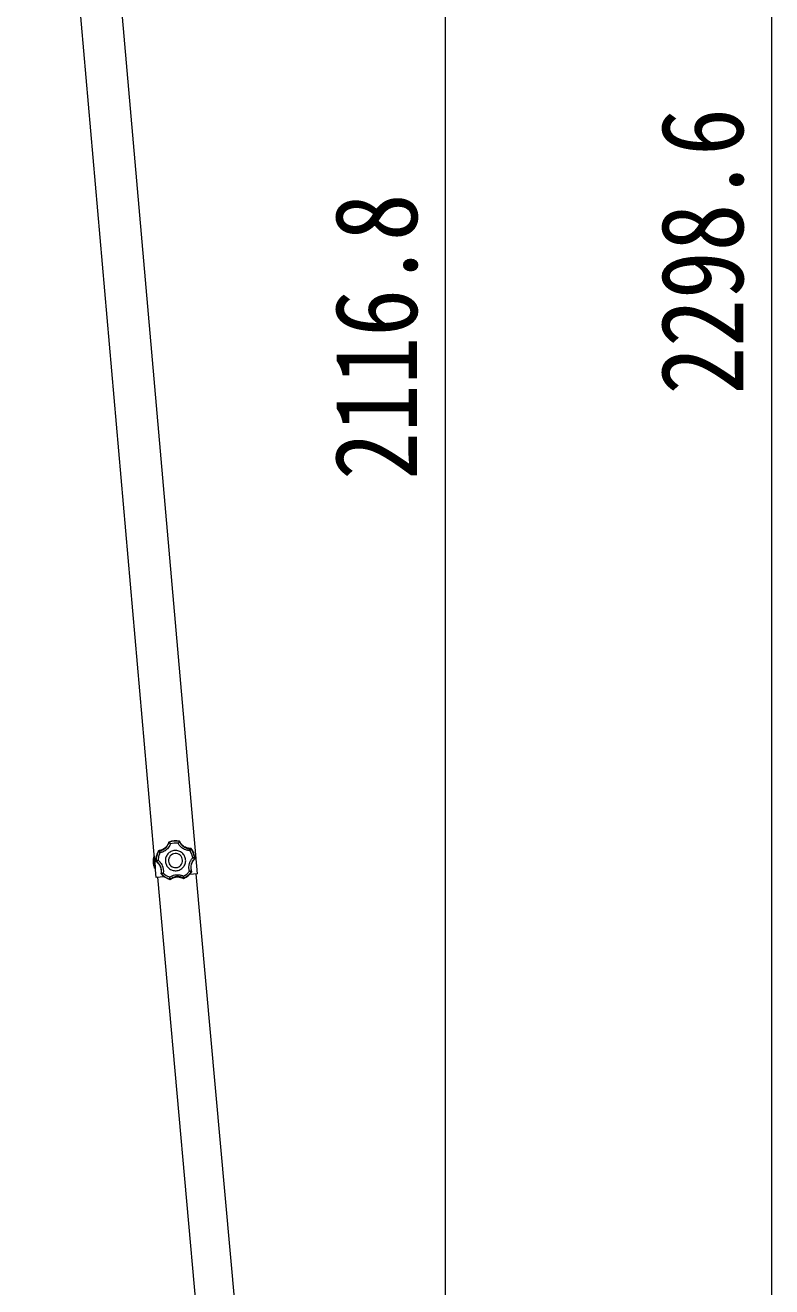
# Model space of a CAD drawing. Units: millimetres at full size. Extents: x -5590 to 5652, y -3902 to 3858.
# Drawn here: x -1335 to -541, y -770 to 573 of the extents above; entities that cross this region are included whole.
import ezdxf
from ezdxf.enums import TextEntityAlignment as Align

# ---------------------------------------------------------------- set-up
doc = ezdxf.new("R2010")
doc.units = ezdxf.units.MM
doc.header["$LTSCALE"] = 20
doc.layers.add('0-A_寸法', color=6, linetype='Continuous', lineweight=9)
doc.layers.add('1-4_DIM2', color=4, linetype='Continuous', lineweight=9)
doc.styles.add('ＭＳ ゴシック', font='')
doc.styles.get('ＭＳ ゴシック').set_extended_font_data('MS Gothic')

msp = doc.modelspace()

# ---------------------------------------------------------------- linework, layer by layer
at = {"layer": '0-A_寸法'}
for p, q in [((-540.61, -819.47), (-540.61, 1479.08)), ((-887.72, -819.47), (-887.72, 1297.32))]:
    msp.add_line(p, q, dxfattribs=at)
at = {"layer": '1-4_DIM2'}
for p, q in [((-1195.77, -334.37), (-1335.22, 1259.54)), ((-1193.17, -305.97), (-1193.55, -306.23)), ((-1193.17, -305.97), (-1193.55, -306.23)), ((-1193.29, -306.51), (-1193.55, -306.23)), ((-1192.9, -306.25), (-1193.29, -306.51)), ((-1192.9, -306.26), (-1193.29, -306.51)), ((-1193.17, -305.97), (-1192.9, -306.25)), ((-1182.2, -296.7), (-1182.52, -297.03)), ((-1182.2, -296.7), (-1182.52, -297.03)), ((-1182.29, -297.34), (-1182.52, -297.03)), ((-1181.97, -297.01), (-1182.29, -297.35)), ((-1181.97, -297.01), (-1182.29, -297.34)), ((-1182.2, -296.7), (-1181.97, -297.01)), ((-1171.3, -296.27), (-1171.12, -295.93)), ((-1170.94, -296.55), (-1171.3, -296.27)), ((-1170.94, -296.55), (-1171.3, -296.27)), ((-1170.76, -296.21), (-1171.12, -295.93)), ((-1170.76, -296.21), (-1171.12, -295.93)), ((-1170.76, -296.21), (-1170.94, -296.55)), ((-1159.19, -303.9), (-1158.96, -303.58)), ((-1158.77, -304.1), (-1159.19, -303.9)), ((-1158.77, -304.1), (-1159.19, -303.9)), ((-1158.55, -303.78), (-1158.96, -303.58)), ((-1158.55, -303.78), (-1158.96, -303.58)), ((-1158.55, -303.78), (-1158.77, -304.1)), ((-1198.46, -311.62), (-1197.75, -311.57)), ((-1198.46, -311.62), (-1198, -318.11)), ((-1197.55, -324.59), (-1198, -318.11)), ((-1197.75, -311.57), (-1196.84, -324.54)), ((-1196.24, -317.01), (-1195.87, -316.88)), ((-1196.24, -317.01), (-1196.02, -317.41)), ((-1196.24, -317.01), (-1196.02, -317.41)), ((-1195.66, -317.29), (-1196.02, -317.41)), ((-1195.87, -316.88), (-1195.65, -317.29)), ((-1195.87, -316.88), (-1195.66, -317.29)), ((-1154.93, -314.44), (-1154.77, -314.01)), ((-1154.93, -314.44), (-1154.77, -314.01)), ((-1154.55, -314.51), (-1154.93, -314.44)), ((-1154.77, -314.01), (-1154.39, -314.08)), ((-1154.55, -314.51), (-1154.39, -314.08)), ((-1154.55, -314.51), (-1154.39, -314.08)), ((-1197.55, -324.59), (-1196.84, -324.54)), ((-1187.4, -333.64), (-1195.77, -334.37)), ((-1152.76, -794.18), (-1194.22, -334.23)), ((-1190.81, -330.31), (-1190.46, -330.14)), ((-1190.81, -330.31), (-1190.69, -330.75)), ((-1190.81, -330.31), (-1190.69, -330.75)), ((-1190.34, -330.58), (-1190.69, -330.75)), ((-1190.46, -330.14), (-1190.34, -330.58)), ((-1190.46, -330.14), (-1190.34, -330.58)), ((-1166.99, -335.2), (-1166.53, -335.22)), ((-1166.94, -335.58), (-1166.99, -335.2)), ((-1166.99, -335.2), (-1166.53, -335.22)), ((-1166.94, -335.58), (-1166.48, -335.6)), ((-1166.94, -335.58), (-1166.48, -335.6)), ((-1166.53, -335.22), (-1166.48, -335.6)), ((-1151.94, -330.54), (-1160.3, -331.27)), ((-1158.34, -328.34), (-1158.28, -327.89)), ((-1158.34, -328.34), (-1158.28, -327.89)), ((-1157.97, -328.46), (-1158.34, -328.34)), ((-1158.28, -327.89), (-1157.91, -328.01)), ((-1157.97, -328.46), (-1157.91, -328.01)), ((-1157.97, -328.46), (-1157.91, -328.01)), ((-1111.95, -790.29), (-1153.38, -330.65)), ((-1181.27, -336.25), (-1180.82, -336.16)), ((-1181.27, -336.25), (-1180.82, -336.17)), ((-1181.27, -336.64), (-1181.27, -336.25)), ((-1181.27, -336.64), (-1180.82, -336.55)), ((-1181.27, -336.64), (-1180.82, -336.55)), ((-1180.82, -336.17), (-1180.82, -336.55))]:
    msp.add_line(p, q, dxfattribs=at)
for points in [[(-1151.94, -330.54), (-1291.38, 1263.37), (-1335.22, 1259.54)], [(-1171.12, -295.93), (-1173.91, -295.56), (-1176.71, -295.57), (-1179.49, -295.95), (-1182.2, -296.7)], [(-1171.12, -295.93), (-1173.91, -295.56), (-1176.71, -295.57), (-1179.49, -295.95), (-1182.2, -296.7)], [(-1193.55, -306.23), (-1194.77, -308.77), (-1195.62, -311.44), (-1196.12, -314.2), (-1196.24, -317.01)], [(-1193.55, -306.23), (-1194.76, -308.77), (-1195.62, -311.44), (-1196.12, -314.2), (-1196.24, -317.01)], [(-1193.29, -306.51), (-1194.44, -308.96), (-1195.26, -311.53), (-1195.74, -314.18), (-1195.87, -316.88)], [(-1193.29, -306.51), (-1193.28, -306.52), (-1193.26, -306.54), (-1193.24, -306.57), (-1193.21, -306.6), (-1193.17, -306.65), (-1193.13, -306.7), (-1193.08, -306.76), (-1193.03, -306.82), (-1192.97, -306.89), (-1192.9, -306.97), (-1192.82, -307.07), (-1192.67, -307.25), (-1192.5, -307.44), (-1192.36, -307.6), (-1192.27, -307.7), (-1192.17, -307.81), (-1192.08, -307.92), (-1191.98, -308.03), (-1191.88, -308.13), (-1193.32, -312.01), (-1193.87, -316.11)], [(-1182.52, -297.03), (-1182.72, -297.67), (-1182.96, -298.3), (-1183.2, -298.84), (-1183.34, -299.14), (-1183.5, -299.44), (-1183.66, -299.73), (-1183.83, -300.02), (-1184.01, -300.31), (-1184.64, -301.19), (-1185.51, -302.2), (-1186.49, -303.12), (-1187.56, -303.92), (-1188.7, -304.6), (-1189.68, -305.07), (-1189.99, -305.19), (-1190.31, -305.31), (-1190.63, -305.42), (-1190.95, -305.52), (-1191.27, -305.62), (-1191.84, -305.76), (-1192.5, -305.88), (-1193.17, -305.97)], [(-1192.9, -306.25), (-1192.25, -306.16), (-1191.59, -306.04), (-1191.02, -305.9), (-1190.7, -305.8), (-1190.38, -305.7), (-1190.07, -305.6), (-1189.76, -305.48), (-1189.46, -305.36), (-1188.96, -305.13), (-1188.37, -304.84), (-1187.8, -304.51), (-1187.49, -304.32), (-1187.22, -304.14), (-1186.95, -303.95), (-1186.68, -303.75), (-1186.42, -303.54), (-1185.92, -303.11), (-1184.99, -302.18), (-1184.16, -301.16), (-1183.63, -300.36), (-1183.3, -299.79), (-1183, -299.2), (-1182.73, -298.59), (-1182.49, -297.98), (-1182.29, -297.34)], [(-1192.9, -306.26), (-1192.9, -306.27), (-1192.89, -306.29), (-1192.87, -306.32), (-1192.85, -306.36), (-1192.82, -306.41), (-1192.79, -306.47), (-1192.76, -306.54), (-1192.72, -306.61), (-1192.68, -306.7), (-1192.63, -306.79), (-1192.57, -306.89), (-1192.46, -307.1), (-1192.34, -307.33), (-1192.24, -307.51), (-1192.17, -307.63), (-1192.1, -307.76), (-1192.03, -307.88), (-1191.95, -308.01), (-1191.88, -308.13)], [(-1182.29, -297.35), (-1182.25, -297.37), (-1182.17, -297.43), (-1182.06, -297.51), (-1181.91, -297.63), (-1181.74, -297.76), (-1181.54, -297.92), (-1181.33, -298.09), (-1181.1, -298.28), (-1180.86, -298.48), (-1180.61, -298.68), (-1180.86, -299.33), (-1181.14, -299.97), (-1181.42, -300.52), (-1181.58, -300.83), (-1181.75, -301.13), (-1181.93, -301.43), (-1182.12, -301.73), (-1182.31, -302.02), (-1182.93, -302.85), (-1183.84, -303.89), (-1184.85, -304.84), (-1185.21, -305.13), (-1185.48, -305.35), (-1185.76, -305.56), (-1186.04, -305.76), (-1186.33, -305.95), (-1186.72, -306.2), (-1187.31, -306.54), (-1187.92, -306.86), (-1188.55, -307.15), (-1189.19, -307.41), (-1189.85, -307.64), (-1190.51, -307.83), (-1191.19, -308), (-1191.88, -308.13)], [(-1164.48, -315.76), (-1164.61, -314.67), (-1164.85, -313.61), (-1165.18, -312.6), (-1165.62, -311.63), (-1166.14, -310.72), (-1166.74, -309.87), (-1167.41, -309.09), (-1168.16, -308.37), (-1168.98, -307.73), (-1169.85, -307.17), (-1170.77, -306.69), (-1171.75, -306.3), (-1172.76, -306.01), (-1173.81, -305.81), (-1174.89, -305.73), (-1176, -305.75), (-1177.1, -305.88), (-1178.15, -306.12), (-1179.17, -306.46), (-1180.13, -306.89), (-1181.04, -307.41), (-1181.89, -308.01), (-1182.68, -308.69), (-1183.39, -309.43), (-1184.04, -310.25), (-1184.6, -311.12), (-1185.08, -312.05), (-1185.46, -313.02), (-1185.76, -314.03), (-1185.95, -315.08), (-1186.04, -316.16), (-1186.02, -317.27), (-1185.88, -318.37), (-1185.65, -319.43), (-1185.31, -320.44), (-1184.88, -321.4), (-1184.36, -322.31), (-1183.76, -323.16), (-1183.08, -323.95)], [(-1171.3, -296.27), (-1173.99, -295.93), (-1176.69, -295.94), (-1179.36, -296.3), (-1181.97, -297.01)], [(-1181.97, -297.01), (-1181.94, -297.05), (-1181.88, -297.12), (-1181.78, -297.23), (-1181.66, -297.37), (-1181.52, -297.54), (-1181.36, -297.74), (-1181.19, -297.95), (-1181, -298.19), (-1180.81, -298.43), (-1180.61, -298.68)], [(-1172.41, -298.11), (-1176.55, -297.94), (-1180.61, -298.68)], [(-1171.3, -296.27), (-1171.33, -296.3), (-1171.38, -296.39), (-1171.46, -296.51), (-1171.55, -296.66), (-1171.67, -296.85), (-1171.8, -297.07), (-1171.95, -297.31), (-1172.1, -297.56), (-1172.25, -297.83), (-1172.41, -298.11)], [(-1170.94, -296.55), (-1170.97, -296.58), (-1171.04, -296.65), (-1171.14, -296.75), (-1171.27, -296.88), (-1171.43, -297.04), (-1171.6, -297.22), (-1171.79, -297.42), (-1171.99, -297.64), (-1172.2, -297.87), (-1172.41, -298.11)], [(-1159.19, -303.9), (-1159.2, -303.94), (-1159.23, -304.03), (-1159.28, -304.16), (-1159.34, -304.34), (-1159.42, -304.55), (-1159.5, -304.78), (-1159.6, -305.04), (-1159.71, -305.32), (-1159.82, -305.61), (-1159.94, -305.9), (-1160.65, -305.86), (-1161.35, -305.79), (-1162.04, -305.69), (-1162.73, -305.55), (-1163.41, -305.38), (-1164.41, -305.06), (-1165.7, -304.53), (-1166.93, -303.88), (-1167.45, -303.56), (-1167.74, -303.36), (-1168.03, -303.16), (-1168.31, -302.95), (-1168.59, -302.74), (-1168.93, -302.46), (-1169.45, -302), (-1169.95, -301.51), (-1170.42, -301), (-1170.87, -300.46), (-1171.3, -299.9), (-1171.7, -299.32), (-1172.07, -298.72), (-1172.41, -298.11)], [(-1170.94, -296.55), (-1170.65, -297.15), (-1170.33, -297.73), (-1169.98, -298.29), (-1169.6, -298.84), (-1169.19, -299.36), (-1168.76, -299.86), (-1168.3, -300.33), (-1167.82, -300.77), (-1167.48, -301.06), (-1167.22, -301.26), (-1166.96, -301.46), (-1166.69, -301.66), (-1166.42, -301.84), (-1166.04, -302.08), (-1164.88, -302.7), (-1163.67, -303.2), (-1162.73, -303.49), (-1162.4, -303.57), (-1162.08, -303.64), (-1161.75, -303.7), (-1161.43, -303.76), (-1161.1, -303.8), (-1160.51, -303.86), (-1159.85, -303.9), (-1159.19, -303.9)], [(-1158.96, -303.58), (-1159.64, -303.58), (-1160.31, -303.55), (-1160.89, -303.49), (-1161.22, -303.45), (-1161.55, -303.39), (-1161.88, -303.33), (-1162.21, -303.25), (-1162.54, -303.17), (-1163.58, -302.85), (-1164.8, -302.33), (-1165.97, -301.69), (-1167.07, -300.92), (-1168.07, -300.04), (-1168.82, -299.25), (-1169.04, -298.99), (-1169.25, -298.73), (-1169.45, -298.46), (-1169.64, -298.19), (-1169.83, -297.91), (-1170.14, -297.41), (-1170.47, -296.82), (-1170.76, -296.21)], [(-1158.77, -304.1), (-1158.8, -304.13), (-1158.85, -304.22), (-1158.92, -304.34), (-1159.02, -304.5), (-1159.14, -304.69), (-1159.28, -304.9), (-1159.43, -305.13), (-1159.59, -305.38), (-1159.76, -305.64), (-1159.94, -305.9)], [(-1156.86, -313.52), (-1157.98, -309.54), (-1159.94, -305.9)], [(-1154.77, -314.01), (-1155.27, -311.35), (-1156.12, -308.79), (-1157.29, -306.36), (-1158.77, -304.1)], [(-1154.39, -314.08), (-1154.9, -311.31), (-1155.77, -308.65), (-1157, -306.13), (-1158.55, -303.78)], [(-1154.39, -314.08), (-1154.9, -311.31), (-1155.78, -308.65), (-1157, -306.13), (-1158.55, -303.78)], [(-1196.02, -317.41), (-1195.48, -317.8), (-1194.95, -318.23), (-1194.52, -318.62), (-1194.28, -318.85), (-1194.04, -319.09), (-1193.81, -319.33), (-1193.59, -319.59), (-1193.37, -319.84), (-1192.72, -320.71), (-1192.03, -321.85), (-1191.46, -323.07), (-1191.03, -324.33), (-1190.73, -325.63), (-1190.6, -326.71), (-1190.57, -327.04), (-1190.56, -327.38), (-1190.55, -327.72), (-1190.55, -328.05), (-1190.57, -328.39), (-1190.61, -328.98), (-1190.69, -329.64), (-1190.81, -330.31)], [(-1195.87, -316.88), (-1195.83, -316.87), (-1195.74, -316.83), (-1195.61, -316.77), (-1195.44, -316.7), (-1195.23, -316.62), (-1195, -316.53), (-1194.74, -316.43), (-1194.46, -316.33), (-1194.17, -316.22), (-1193.87, -316.11)], [(-1190.46, -330.14), (-1190.35, -329.49), (-1190.27, -328.83), (-1190.22, -328.24), (-1190.21, -327.9), (-1190.21, -327.57), (-1190.21, -327.24), (-1190.23, -326.91), (-1190.25, -326.58), (-1190.31, -326.04), (-1190.41, -325.39), (-1190.54, -324.75), (-1190.63, -324.4), (-1190.72, -324.08), (-1190.82, -323.76), (-1190.92, -323.45), (-1191.04, -323.13), (-1191.29, -322.52), (-1191.89, -321.35), (-1192.61, -320.25), (-1193.2, -319.49), (-1193.65, -319), (-1194.11, -318.53), (-1194.6, -318.09), (-1195.12, -317.68), (-1195.66, -317.29)], [(-1195.65, -317.29), (-1195.62, -317.26), (-1195.54, -317.21), (-1195.42, -317.13), (-1195.27, -317.02), (-1195.09, -316.9), (-1194.88, -316.76), (-1194.65, -316.61), (-1194.4, -316.44), (-1194.14, -316.28), (-1193.87, -316.11), (-1193.33, -316.55), (-1192.81, -317.01), (-1192.37, -317.44), (-1192.12, -317.7), (-1191.89, -317.95), (-1191.66, -318.22), (-1191.44, -318.48), (-1191.22, -318.76), (-1190.62, -319.6), (-1189.91, -320.79), (-1189.32, -322.04), (-1189.15, -322.47), (-1189.03, -322.8), (-1188.92, -323.13), (-1188.81, -323.46), (-1188.72, -323.79), (-1188.6, -324.24), (-1188.46, -324.91), (-1188.35, -325.59), (-1188.27, -326.27), (-1188.22, -326.96), (-1188.2, -327.66), (-1188.22, -328.36), (-1188.27, -329.05), (-1188.36, -329.75)], [(-1183.08, -323.95), (-1182.33, -324.66), (-1181.52, -325.31), (-1180.64, -325.87), (-1179.72, -326.35), (-1178.74, -326.73), (-1177.73, -327.03), (-1176.68, -327.22), (-1175.6, -327.31), (-1174.49, -327.29), (-1173.4, -327.15), (-1172.34, -326.92), (-1171.32, -326.58), (-1170.36, -326.15), (-1169.45, -325.63), (-1168.6, -325.03), (-1167.81, -324.35), (-1167.1, -323.6), (-1166.46, -322.79), (-1165.89, -321.91), (-1165.42, -320.99), (-1165.03, -320.02), (-1164.74, -319), (-1164.54, -317.95), (-1164.46, -316.87), (-1164.48, -315.76)], [(-1158.28, -327.89), (-1158.33, -327.89), (-1158.42, -327.89), (-1158.56, -327.88), (-1158.75, -327.88), (-1158.97, -327.87), (-1159.22, -327.86), (-1159.5, -327.85), (-1159.79, -327.83), (-1160.1, -327.81), (-1160.42, -327.79), (-1160.6, -327.11), (-1160.75, -326.42), (-1160.87, -325.73), (-1160.95, -325.03), (-1161, -324.33), (-1161, -323.28), (-1160.9, -321.89), (-1160.66, -320.52), (-1160.51, -319.93), (-1160.42, -319.59), (-1160.31, -319.25), (-1160.2, -318.92), (-1160.08, -318.59), (-1159.92, -318.18), (-1159.65, -317.54), (-1159.34, -316.92), (-1159, -316.31), (-1158.63, -315.72), (-1158.23, -315.14), (-1157.8, -314.58), (-1157.34, -314.04), (-1156.86, -313.52)], [(-1154.93, -314.44), (-1155.41, -314.9), (-1155.86, -315.39), (-1156.29, -315.89), (-1156.69, -316.42), (-1157.06, -316.98), (-1157.39, -317.54), (-1157.7, -318.12), (-1157.98, -318.72), (-1158.15, -319.12), (-1158.26, -319.43), (-1158.37, -319.75), (-1158.47, -320.06), (-1158.56, -320.38), (-1158.67, -320.81), (-1158.91, -322.1), (-1159, -323.41), (-1158.99, -324.4), (-1158.96, -324.73), (-1158.93, -325.06), (-1158.89, -325.39), (-1158.84, -325.72), (-1158.78, -326.04), (-1158.66, -326.62), (-1158.49, -327.26), (-1158.28, -327.89)], [(-1157.91, -328.01), (-1158.12, -327.37), (-1158.3, -326.72), (-1158.42, -326.15), (-1158.48, -325.82), (-1158.53, -325.48), (-1158.57, -325.15), (-1158.6, -324.81), (-1158.63, -324.48), (-1158.64, -323.39), (-1158.53, -322.07), (-1158.28, -320.75), (-1157.88, -319.47), (-1157.36, -318.25), (-1156.84, -317.29), (-1156.66, -317.01), (-1156.47, -316.73), (-1156.28, -316.45), (-1156.08, -316.18), (-1155.87, -315.92), (-1155.49, -315.47), (-1155.03, -314.98), (-1154.55, -314.51)], [(-1154.77, -314.01), (-1154.81, -314), (-1154.91, -313.97), (-1155.05, -313.94), (-1155.22, -313.89), (-1155.44, -313.84), (-1155.69, -313.78), (-1155.96, -313.72), (-1156.25, -313.65), (-1156.55, -313.59), (-1156.86, -313.52)], [(-1154.93, -314.44), (-1154.97, -314.42), (-1155.05, -314.38), (-1155.18, -314.31), (-1155.34, -314.23), (-1155.54, -314.13), (-1155.77, -314.02), (-1156.02, -313.9), (-1156.29, -313.78), (-1156.57, -313.65), (-1156.86, -313.52)], [(-1190.69, -330.75), (-1188.65, -332.69), (-1186.38, -334.33), (-1183.9, -335.65), (-1181.27, -336.64)], [(-1190.69, -330.75), (-1188.65, -332.69), (-1186.37, -334.33), (-1183.9, -335.65), (-1181.27, -336.64)], [(-1190.46, -330.14), (-1190.42, -330.13), (-1190.33, -330.12), (-1190.18, -330.1), (-1190, -330.07), (-1189.78, -330.03), (-1189.54, -329.98), (-1189.26, -329.93), (-1188.97, -329.87), (-1188.67, -329.81), (-1188.36, -329.75)], [(-1190.34, -330.58), (-1190.3, -330.57), (-1190.21, -330.53), (-1190.07, -330.48), (-1189.9, -330.41), (-1189.7, -330.32), (-1189.46, -330.23), (-1189.21, -330.12), (-1188.93, -330), (-1188.65, -329.88), (-1188.36, -329.75)], [(-1190.34, -330.58), (-1188.37, -332.44), (-1186.18, -334.01), (-1183.8, -335.29), (-1181.27, -336.25)], [(-1188.36, -329.75), (-1185.12, -332.31), (-1181.39, -334.1)], [(-1180.82, -336.16), (-1180.83, -336.12), (-1180.86, -336.03), (-1180.9, -335.9), (-1180.95, -335.72), (-1181.02, -335.51), (-1181.09, -335.26), (-1181.16, -335), (-1181.23, -334.71), (-1181.31, -334.41), (-1181.39, -334.1), (-1180.8, -333.72), (-1180.19, -333.36), (-1179.56, -333.04), (-1178.92, -332.75), (-1178.27, -332.48), (-1177.28, -332.15), (-1175.93, -331.82), (-1174.55, -331.63), (-1173.94, -331.58), (-1173.58, -331.57), (-1173.23, -331.56), (-1172.88, -331.57), (-1172.53, -331.58), (-1172.1, -331.6), (-1171.4, -331.67), (-1170.71, -331.77), (-1170.03, -331.91), (-1169.35, -332.08), (-1168.67, -332.28), (-1168.01, -332.51), (-1167.36, -332.78), (-1166.72, -333.08)], [(-1181.27, -336.25), (-1181.28, -336.2), (-1181.28, -336.11), (-1181.29, -335.96), (-1181.31, -335.78), (-1181.32, -335.56), (-1181.34, -335.3), (-1181.35, -335.03), (-1181.37, -334.73), (-1181.38, -334.42), (-1181.39, -334.1)], [(-1166.99, -335.2), (-1167.58, -334.89), (-1168.18, -334.61), (-1168.79, -334.36), (-1169.42, -334.14), (-1170.06, -333.96), (-1170.7, -333.81), (-1171.35, -333.7), (-1172, -333.62), (-1172.44, -333.59), (-1172.77, -333.57), (-1173.1, -333.56), (-1173.43, -333.57), (-1173.77, -333.58), (-1174.21, -333.61), (-1175.51, -333.78), (-1176.78, -334.09), (-1177.72, -334.42), (-1178.03, -334.54), (-1178.33, -334.67), (-1178.63, -334.81), (-1178.93, -334.96), (-1179.22, -335.12), (-1179.73, -335.41), (-1180.28, -335.77), (-1180.82, -336.17)], [(-1180.82, -336.55), (-1180.27, -336.15), (-1179.71, -335.79), (-1179.21, -335.49), (-1178.91, -335.34), (-1178.61, -335.19), (-1178.3, -335.04), (-1178, -334.91), (-1177.68, -334.78), (-1176.66, -334.43), (-1175.36, -334.13), (-1174.03, -333.97), (-1172.69, -333.94), (-1171.36, -334.06), (-1170.3, -334.26), (-1169.97, -334.35), (-1169.65, -334.44), (-1169.32, -334.53), (-1169, -334.64), (-1168.69, -334.76), (-1168.15, -334.98), (-1167.54, -335.26), (-1166.94, -335.58)], [(-1166.99, -335.2), (-1166.99, -335.15), (-1166.97, -335.06), (-1166.95, -334.92), (-1166.92, -334.74), (-1166.89, -334.52), (-1166.86, -334.27), (-1166.82, -333.99), (-1166.78, -333.7), (-1166.75, -333.39), (-1166.72, -333.08)], [(-1166.72, -333.08), (-1163.27, -330.79), (-1160.42, -327.79)], [(-1166.53, -335.22), (-1166.54, -335.17), (-1166.54, -335.08), (-1166.55, -334.93), (-1166.56, -334.75), (-1166.58, -334.53), (-1166.6, -334.27), (-1166.62, -334), (-1166.65, -333.7), (-1166.68, -333.39), (-1166.72, -333.08)], [(-1166.53, -335.22), (-1164.16, -333.91), (-1161.99, -332.32), (-1160.04, -330.46), (-1158.34, -328.34)], [(-1166.48, -335.6), (-1164.01, -334.26), (-1161.75, -332.6), (-1159.72, -330.66), (-1157.97, -328.46)], [(-1166.48, -335.6), (-1164.01, -334.26), (-1161.75, -332.6), (-1159.73, -330.66), (-1157.97, -328.46)], [(-1158.34, -328.34), (-1158.39, -328.33), (-1158.48, -328.31), (-1158.62, -328.28), (-1158.8, -328.23), (-1159.02, -328.18), (-1159.26, -328.11), (-1159.53, -328.04), (-1159.82, -327.96), (-1160.11, -327.88), (-1160.42, -327.79)]]:
    msp.add_lwpolyline(points, dxfattribs=at)
msp.add_lwpolyline([(-1167.76, -315.99), (-1168.02, -314.5), (-1168.55, -313.12), (-1169.33, -311.9), (-1170.32, -310.85), (-1171.5, -310.02), (-1172.82, -309.42), (-1174.25, -309.08), (-1175.77, -309.03), (-1177.27, -309.29), (-1178.64, -309.82), (-1179.87, -310.6), (-1180.91, -311.59), (-1181.75, -312.77), (-1182.35, -314.09), (-1182.68, -315.52), (-1182.73, -317.04), (-1182.47, -318.54), (-1181.94, -319.91), (-1181.16, -321.14), (-1180.17, -322.18), (-1179, -323.02), (-1177.68, -323.62), (-1176.24, -323.96), (-1174.72, -324), (-1173.23, -323.74), (-1171.85, -323.21), (-1170.63, -322.43), (-1169.58, -321.44), (-1168.75, -320.27), (-1168.15, -318.95), (-1167.81, -317.51)], close=True, dxfattribs=at)
msp.add_arc((-1179.14, -316.79), 20, 165.03443, 202.96557, dxfattribs=at)

# ---------------------------------------------------------------- texts
at = {"layer": '0-A_寸法', "color": 7, "style": 'ＭＳ ゴシック', "width": 0.85}
for s, p in [('2298.6', (-544.61, 179.81)), ('2116.8', (-891.72, 88.92))]:
    msp.add_text(s, height=87.98, rotation=90, dxfattribs=at).set_placement(p, align=Align.BOTTOM_LEFT)

doc.saveas('drawing.dxf')
